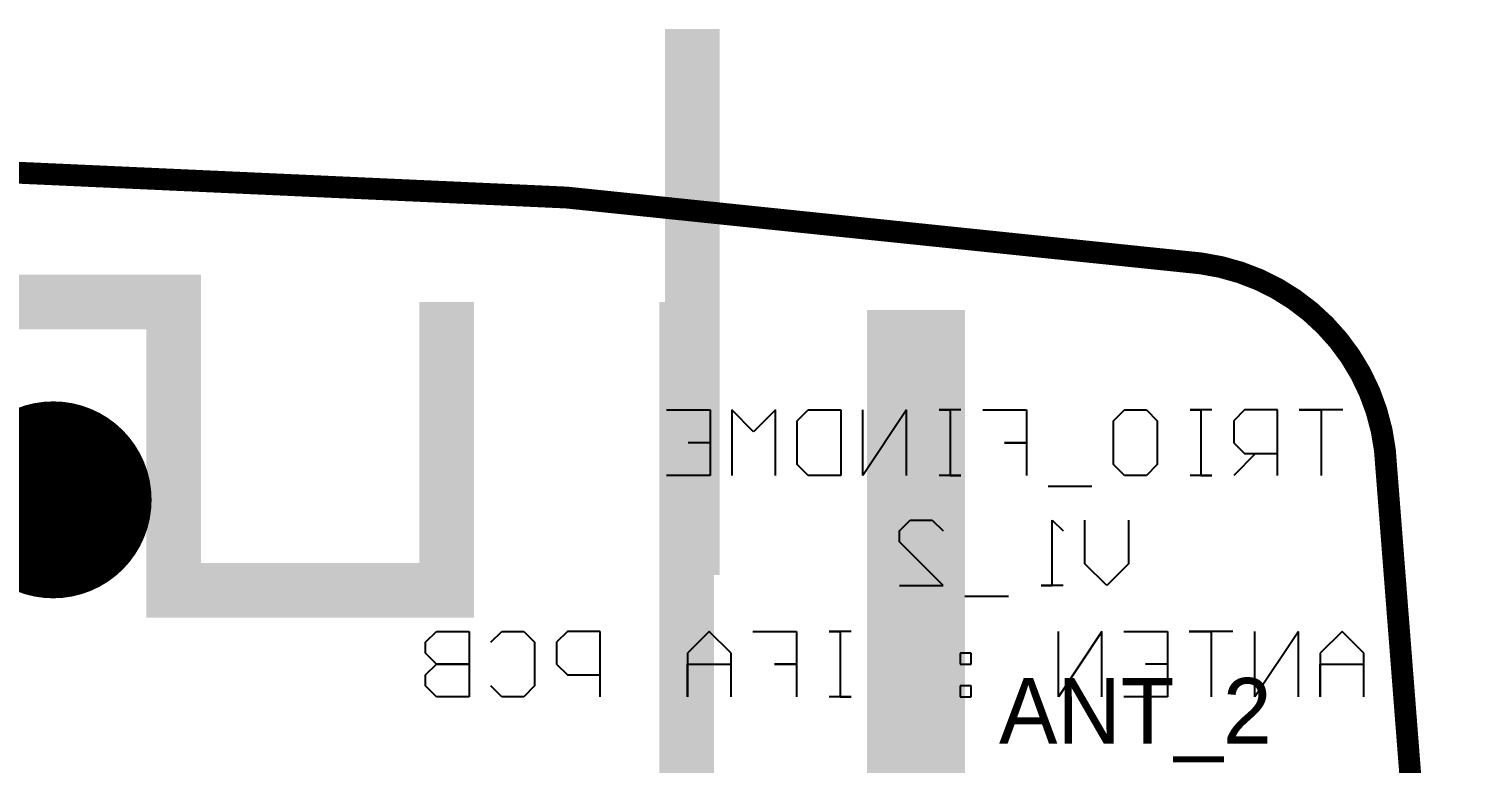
# Model space of a CAD drawing. Header units: millimetres. Extents: x 60.9 to 81, y 34.2 to 64.9.
# Drawn here: x 67.74 to 80.97, y 58.16 to 64.88 of the extents above; entities that cross this region are included whole.
import ezdxf

# ---------------------------------------------------------------- set-up
doc = ezdxf.new("R2010")
doc.units = ezdxf.units.MM
for name, color, linetype in [('BottomLayer', 5, 'Continuous'), ('BottomOverlay', 54, 'Continuous'), ('BottomSolder', 6, 'Continuous'), ('KeepOutLayer', 6, 'Continuous'), ('MultiLayer', 9, 'Continuous'), ('TopLayer', 1, 'Continuous'), ('TopOverlay', 2, 'Continuous'), ('TopSolder', 216, 'Continuous'), ('ViaHoleLayer', 16, 'Continuous')]:
    doc.layers.add(name, color=color, linetype=linetype)

# ---------------------------------------------------------------- blocks, each defined once
blk = doc.blocks.new('ANTEN_2_4_1_1')
at = {"layer": 'TopLayer'}
for points in [[(-1.85, 2.65), (-1.35, 2.65), (-1.85, 7.65), (-1.35, 7.65)], [(-8.8, 4.9), (-6.1, 4.9), (-8.8, 5.4), (-6.1, 5.4)], [(-6.6, 2.26), (-6.1, 2.26), (-6.6, 5.075), (-6.1, 5.075)], [(-4.1, 2.26), (-3.6, 2.26), (-4.1, 5.15), (-3.6, 5.15)], [(-1.9, 0), (-1.4, 0), (-1.9, 5.15), (-1.4, 5.15)], [(0, 0), (0.9, 0), (0, 5.075), (0.9, 5.075)], [(-6.25, 2.26), (-3.95, 2.26), (-6.25, 2.76), (-3.95, 2.76)]]:
    blk.add_solid(points, dxfattribs=at)

msp = doc.modelspace()

# ---------------------------------------------------------------- linework, layer by layer
at = {"layer": 'BottomLayer', "const_width": 0.8}
msp.add_lwpolyline([(67.558, 60.571, 1), (68.358, 60.571, 1)], format="xyb", close=True, dxfattribs=at)
at = {"layer": 'BottomOverlay'}
for p, q in [((73.576, 61.394), (73.976, 61.394)), ((73.976, 61.394), (73.976, 60.794)), ((74.375, 61.194), (74.176, 61.394)), ((74.176, 61.394), (74.176, 60.794)), ((74.575, 61.394), (74.375, 61.194)), ((74.575, 60.794), (74.575, 61.394)), ((74.775, 61.294), (74.875, 61.394)), ((74.775, 60.894), (74.775, 61.294)), ((74.875, 61.394), (75.175, 61.394)), ((75.175, 61.394), (75.175, 60.794)), ((75.775, 61.394), (75.375, 60.794)), ((75.375, 60.794), (75.375, 61.394)), ((75.775, 60.794), (75.775, 61.394)), ((76.275, 61.394), (76.075, 61.394)), ((76.075, 61.394), (76.175, 61.394)), ((76.175, 61.394), (76.175, 60.794)), ((76.475, 61.394), (76.875, 61.394)), ((76.875, 61.394), (76.875, 61.094)), ((77.674, 61.294), (77.774, 61.394)), ((77.674, 60.894), (77.674, 61.294)), ((77.774, 61.394), (77.974, 61.394)), ((77.974, 61.394), (78.074, 61.294)), ((78.074, 61.294), (78.074, 60.894)), ((78.574, 61.394), (78.374, 61.394)), ((78.374, 61.394), (78.474, 61.394)), ((78.474, 61.394), (78.474, 60.794)), ((78.874, 61.394), (78.774, 61.294)), ((78.774, 61.294), (78.774, 61.094)), ((79.174, 61.394), (78.874, 61.394)), ((79.174, 60.794), (79.174, 61.394)), ((79.774, 61.394), (79.374, 61.394)), ((79.374, 61.394), (79.574, 61.394)), ((79.574, 61.394), (79.574, 60.794)), ((73.976, 61.094), (73.776, 61.094)), ((76.875, 61.094), (76.675, 61.094)), ((76.675, 61.094), (76.875, 61.094)), ((76.875, 61.094), (76.875, 60.794)), ((78.774, 61.094), (78.874, 60.994)), ((74.875, 60.794), (74.775, 60.894)), ((77.774, 60.794), (77.674, 60.894)), ((78.074, 60.894), (77.974, 60.794)), ((78.974, 60.994), (78.774, 60.794)), ((78.874, 60.994), (79.174, 60.994)), ((73.976, 60.794), (73.576, 60.794)), ((75.175, 60.794), (74.875, 60.794)), ((76.275, 60.794), (76.075, 60.794)), ((76.175, 60.794), (76.275, 60.794)), ((77.974, 60.794), (77.774, 60.794)), ((78.574, 60.794), (78.374, 60.794)), ((78.474, 60.794), (78.574, 60.794)), ((77.474, 60.694), (77.075, 60.694)), ((75.711, 60.286), (75.811, 60.386)), ((75.811, 60.386), (76.011, 60.386)), ((76.011, 60.386), (76.111, 60.286)), ((77.11, 59.786), (77.11, 60.386)), ((77.11, 60.386), (77.21, 60.286)), ((77.41, 59.986), (77.41, 60.386)), ((77.81, 60.386), (77.81, 59.986)), ((75.711, 60.186), (75.711, 60.286)), ((76.111, 59.786), (75.711, 60.186)), ((77.61, 59.786), (77.41, 59.986)), ((77.81, 59.986), (77.61, 59.786)), ((75.711, 59.786), (76.111, 59.786)), ((76.711, 59.686), (76.311, 59.686)), ((77.21, 59.786), (77.01, 59.786)), ((77.01, 59.786), (77.11, 59.786)), ((71.369, 59.267), (71.469, 59.367)), ((71.469, 59.367), (71.769, 59.367)), ((71.769, 59.367), (71.769, 58.768)), ((71.969, 59.267), (72.069, 59.367)), ((72.069, 59.367), (72.269, 59.367)), ((72.269, 59.367), (72.369, 59.267)), ((72.669, 59.367), (72.569, 59.267)), ((72.969, 59.367), (72.669, 59.367)), ((72.969, 58.768), (72.969, 59.367)), ((73.969, 59.367), (73.769, 59.168)), ((74.169, 59.168), (73.969, 59.367)), ((74.369, 59.367), (74.768, 59.367)), ((74.768, 59.367), (74.768, 59.068)), ((75.268, 59.367), (75.068, 59.367)), ((75.068, 59.367), (75.168, 59.367)), ((75.168, 59.367), (75.168, 58.768)), ((77.567, 59.367), (77.168, 58.768)), ((77.168, 58.768), (77.168, 59.367)), ((77.567, 58.768), (77.567, 59.367)), ((77.767, 59.367), (78.167, 59.367)), ((78.167, 59.367), (78.167, 58.768)), ((78.767, 59.367), (78.367, 59.367)), ((78.367, 59.367), (78.567, 59.367)), ((78.567, 59.367), (78.567, 58.768)), ((79.367, 59.367), (78.967, 58.768)), ((78.967, 58.768), (78.967, 59.367)), ((79.367, 58.768), (79.367, 59.367)), ((79.767, 59.367), (79.567, 59.168)), ((79.967, 59.168), (79.767, 59.367)), ((71.369, 59.168), (71.369, 59.267)), ((71.469, 59.068), (71.369, 59.168)), ((72.369, 59.267), (72.369, 58.868)), ((72.569, 59.267), (72.569, 59.068)), ((73.769, 59.168), (73.769, 58.768)), ((74.169, 58.768), (74.169, 59.168)), ((76.368, 59.168), (76.268, 59.168)), ((76.268, 59.168), (76.268, 59.068)), ((76.368, 59.068), (76.368, 59.168)), ((79.567, 59.168), (79.567, 58.768)), ((79.967, 58.768), (79.967, 59.168)), ((71.369, 58.968), (71.469, 59.068)), ((71.469, 59.068), (71.769, 59.068)), ((71.769, 59.068), (71.469, 59.068)), ((72.569, 59.068), (72.669, 58.968)), ((73.769, 58.768), (73.769, 59.068)), ((73.769, 59.068), (74.169, 59.068)), ((74.768, 59.068), (74.568, 59.068)), ((74.568, 59.068), (74.768, 59.068)), ((74.768, 59.068), (74.768, 58.768)), ((76.268, 59.068), (76.368, 59.068)), ((78.167, 59.068), (77.967, 59.068)), ((79.567, 58.768), (79.567, 59.068)), ((79.567, 59.068), (79.967, 59.068)), ((71.369, 58.868), (71.369, 58.968)), ((72.669, 58.968), (72.969, 58.968)), ((71.469, 58.768), (71.369, 58.868)), ((71.769, 58.768), (71.469, 58.768)), ((72.069, 58.768), (71.969, 58.868)), ((72.269, 58.768), (72.069, 58.768)), ((72.369, 58.868), (72.269, 58.768)), ((75.268, 58.768), (75.068, 58.768)), ((75.168, 58.768), (75.268, 58.768)), ((76.368, 58.868), (76.268, 58.868)), ((76.268, 58.868), (76.268, 58.768)), ((76.268, 58.768), (76.368, 58.768)), ((76.368, 58.768), (76.368, 58.868)), ((78.167, 58.768), (77.767, 58.768))]:
    msp.add_line(p, q, dxfattribs=at)
at = {"layer": 'BottomSolder', "const_width": 0.902}
msp.add_lwpolyline([(67.508, 60.571, 1), (68.409, 60.571, 1)], format="xyb", close=True, dxfattribs=at)
at = {"layer": 'KeepOutLayer', "const_width": 0.2}
for points in [[(60.983, 63.527, -0.043654), (78.473, 62.736)], [(78.474, 62.736, -0.342893), (80.159, 61.025)], [(80.159, 61.025, -0.058605), (80.159, 36.851)]]:
    msp.add_lwpolyline(points, format="xyb", dxfattribs=at)
at = {"layer": 'KeepOutLayer', "const_width": 0.1}
for points in [[(78.423, 62.736, 1), (78.523, 62.736, 1)], [(78.424, 62.736, 1), (78.524, 62.736, 1)], [(80.109, 61.025, 1), (80.209, 61.025, 1)], [(80.109, 61.025, 1), (80.209, 61.025, 1)]]:
    msp.add_lwpolyline(points, format="xyb", close=True, dxfattribs=at)
at = {"layer": 'MultiLayer', "const_width": 0.8}
msp.add_lwpolyline([(67.558, 60.571, 1), (68.358, 60.571, 1)], format="xyb", close=True, dxfattribs=at)
at = {"layer": 'TopLayer', "const_width": 0.8}
msp.add_lwpolyline([(67.558, 60.571, 1), (68.358, 60.571, 1)], format="xyb", close=True, dxfattribs=at)
at = {"layer": 'TopSolder', "const_width": 0.902}
msp.add_lwpolyline([(67.508, 60.571, 1), (68.409, 60.571, 1)], format="xyb", close=True, dxfattribs=at)
at = {"layer": 'ViaHoleLayer', "const_width": 0.8}
msp.add_lwpolyline([(67.558, 60.571, 1), (68.358, 60.571, 1)], format="xyb", close=True, dxfattribs=at)

# ---------------------------------------------------------------- block references
at = {"rotation": 360}
msp.add_blockref('ANTEN_2_4_1_1', (75.413, 57.233), dxfattribs=at)

# ---------------------------------------------------------------- texts
at = {"layer": 'TopOverlay'}
msp.add_text('ANT_2', height=0.6, dxfattribs=at).set_placement((76.624, 58.34))

doc.saveas('drawing.dxf')
